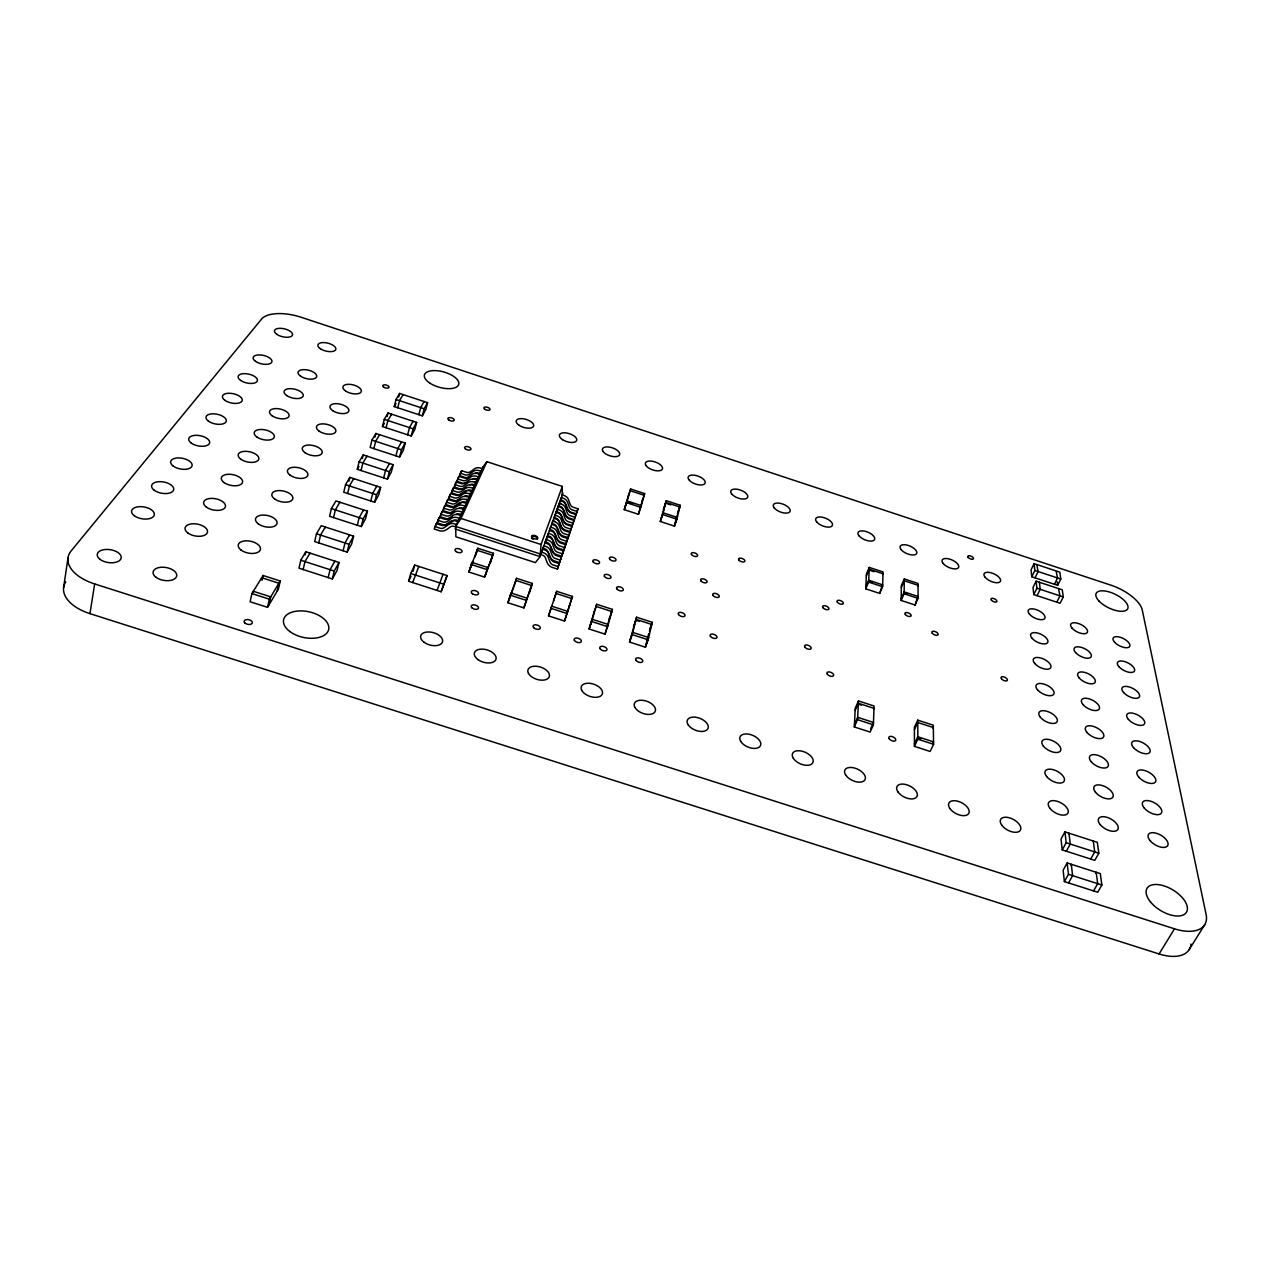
<?xml version="1.0" encoding="UTF-8"?>
<svg xmlns="http://www.w3.org/2000/svg" width="1270" height="1270" viewBox="0 0 1270 1270"><rect width="100%" height="100%" fill="white"/><g stroke="black" fill="none" stroke-linecap="round" stroke-linejoin="round"><path stroke-width="1.5" d="M914.416 746.363L914.416 727.265L917.765 720.153L933.291 725.186L933.593 744.283L930.148 751.443L914.416 746.363L917.829 739.188L917.765 720.153M901.16 600.456L904.145 593.773L904.288 578.929L918.051 583.454L918.099 598.345L915.083 605.028L901.16 600.456L901.351 585.565L904.288 578.929M562.308 486.426L541.036 544.497L540.083 556.609L535.4 562.626L455.882 536.781L455.692 526.431L482.917 466.963L486.918 461.693L562.308 486.426L562.213 495.586M882.618 586.708L883.063 571.944L869.267 567.42L866.41 574.088L865.727 588.836L879.697 593.423L882.618 586.708L868.632 582.12L869.267 567.42M879.697 593.423L881.602 587.327M873.411 724.837L874.046 705.993L858.456 700.945L855.25 708.136L854.313 726.964L870.109 732.06L873.411 724.837L857.567 719.709L858.456 700.945M63.595 587.661L67.977 558.038M89.948 613.648L94.663 583.946A42.529 23.05 8.4 0 1 71.12 550.958L261.604 319.04A32.306 14.081 13.4 0 1 300.99 317.214L1110.901 585.168A31.226 13.367 26 0 1 1142.238 609.949L1206.103 914.432A41.053 21.368 31.4 0 1 1174.512 928.815L1159.081 953.96L89.948 613.648A42.085 23.336 8 0 1 65.77 581.835M251.889 593.582L250.126 601.758L267.526 607.33L278.432 589.074L280.241 581.009L263.096 575.5L251.889 593.582L269.335 599.17L280.241 581.009M253.111 592.185L253.301 591.28L270.716 596.868L268.907 605.012M261.509 578.628L261.715 577.723L278.892 583.247L277.082 591.328M262.033 580.358L263.096 575.5M267.526 607.33L269.335 599.17M300.799 560.245L298.974 568.198L332.343 578.945L337.09 570.341L338.995 562.467L305.816 551.751L300.799 560.245L334.248 571.04L338.995 562.467M305.086 554.926L305.816 551.751M303.149 569.547L304.975 561.594L309.975 553.101L309.769 553.974M316.484 533.765L314.658 541.576L347.154 552.085L351.679 543.909L353.568 536.162L321.262 525.701L316.484 533.765L349.059 544.306L353.568 536.162M318.722 542.893L320.564 535.083L325.295 527.002L325.104 527.875M331.391 508.603L329.581 516.287L361.251 526.558L365.538 518.779L367.427 511.159L335.931 500.936L331.391 508.603L363.141 518.906L367.427 511.159M333.534 517.573L335.359 509.889L339.868 502.206L339.661 503.063M345.567 484.664L343.757 492.22L374.65 502.269L378.746 494.856L380.619 487.362L349.885 477.361L345.567 484.664L376.539 494.744L380.619 487.362M648.113 639.778L652.288 622.316L636.603 617.22L629.539 642.064L645.43 647.208L648.113 639.778L632.19 634.619L636.603 617.22M676.91 519.208L680.228 505.285L666.242 500.682L660.289 521.478L674.449 526.129L676.91 519.208L662.718 514.54L666.242 500.682M348.996 481.124L349.885 477.361M347.631 493.474L349.44 485.918L353.743 478.615L353.536 479.441M328.168 577.612L330.073 569.69L334.851 561.134L334.645 562.007M645.43 647.208L648.668 633.714M674.449 526.129L676.958 515.62M677.386 513.874L680.228 505.285M357.283 469.297L359.077 461.851L363.204 454.898L393.192 464.693L391.319 472.075L387.429 479.123L357.283 469.297L358.934 466.503M332.343 578.945L334.248 571.04M362.299 458.597L363.204 454.898M361.045 470.519L362.855 463.09L366.951 456.12L366.744 456.946M343.106 550.767L344.995 542.989L349.536 534.861L349.329 535.718M371.951 440.103L370.173 447.437L399.605 457.057L403.336 450.326L405.178 443.055L375.888 433.467L371.951 440.103L401.463 449.77L405.178 443.055M374.999 437.102L375.888 433.467M347.154 552.085L349.059 544.306M373.856 448.643L375.65 441.309L379.555 434.657M357.299 525.272L359.172 517.62L363.506 509.889L363.284 510.731M382.476 426.561L384.254 419.338L388.017 413.004L416.639 422.402L414.798 429.546L411.242 435.991L382.476 426.561L384.365 423.37M387.128 416.592L388.017 413.004M361.251 526.558L363.141 518.906M386.08 427.736L387.858 420.529L391.589 414.179L391.398 414.972M370.792 501.015L372.666 493.474L376.777 486.124L376.571 486.95M394.24 406.606L396.002 399.51L399.605 393.43L427.577 402.653L425.752 409.686L422.354 415.846L394.24 406.606L396.034 403.542M398.716 396.97L399.605 393.43M397.764 407.749L399.526 400.669L403.098 394.589L402.907 395.367M374.65 502.269L376.539 494.744M383.667 477.901L385.524 470.487L389.445 463.471L389.239 464.296M387.429 479.123L389.303 471.726L393.192 464.693M395.938 455.851L397.78 448.564L401.526 441.865L401.32 442.674M399.605 457.057L401.463 449.77M407.654 434.816L409.48 427.625L413.052 421.227L412.861 422.021M411.242 435.991L413.083 428.8L416.639 422.402M418.846 414.687L420.672 407.622L424.085 401.495L423.878 402.288M422.354 415.846L424.18 408.781L427.577 402.653M408.607 581.247L410.686 573.516L414.734 565.086L447.088 575.564L441.134 591.756L408.607 581.247L411.036 576.183M413.067 571.262L414.734 565.086M412.686 582.565L418.782 566.404L418.544 567.261M434.911 526.542L434.229 529.034L440.023 530.908A8.858 7.477 24.7 0 0 446.532 529.622L450.548 526.78A3.81 3.207 24.1 0 1 453.946 526.367L455.867 527.002L456.581 524.494L454.104 523.716A6.858 5.794 24.1 0 0 448.929 524.335L444.214 527.653A5.794 4.889 24.7 0 1 440.626 528.368L434.911 526.542L436.293 523.653L441.992 525.478A5.779 4.874 24.8 0 0 445.564 524.78L450.263 521.462A6.842 5.794 24.1 0 1 455.422 520.843L457.898 521.621M435.61 526.145L436.293 523.653M447.516 524.383A8.795 7.445 24.8 0 1 442.96 524.685L437.197 522.811L437.88 520.319L439.245 517.493L444.913 519.303A5.731 4.858 24.9 0 0 448.453 518.589L453.136 515.287A6.81 5.763 24.2 0 1 458.264 514.667L460.724 515.445M439.245 517.493L437.197 522.811M450.39 518.223A8.747 7.414 24.9 0 1 445.865 518.525L440.134 516.668L440.817 514.191L442.166 511.397L447.786 513.191A5.699 4.842 25 0 0 451.326 512.493L455.978 509.191A6.763 5.747 24.3 0 1 461.073 508.572L463.502 509.349M442.166 511.397L440.134 516.668M451.612 512.524A8.684 7.382 25 0 1 448.723 512.461L443.039 510.603L443.722 508.143L445.04 505.365L450.644 507.159A5.667 4.81 25.1 0 0 454.152 506.46L458.772 503.174A6.715 5.715 24.4 0 1 463.836 502.555L466.265 503.333M445.04 505.365L443.039 510.603M455.501 506.301A8.636 7.35 25.1 0 1 451.564 506.444L445.897 504.603L446.58 502.158L447.881 499.412L453.453 501.19A5.636 4.794 25.1 0 0 456.946 500.491L461.55 497.237A6.683 5.699 24.5 0 1 466.582 496.618L468.995 497.38M447.881 499.412L445.897 504.603M459.295 500.015A8.588 7.318 25.2 0 1 454.358 500.523L448.739 498.681L449.405 496.237L450.691 493.538L456.232 495.316A5.604 4.778 25.2 0 0 459.692 494.617L464.28 491.363A6.636 5.667 24.6 0 1 469.281 490.728L471.678 491.506M450.691 493.538L448.739 498.681M461.534 494.347A8.541 7.302 25.3 0 1 457.121 494.665L451.533 492.839L452.199 490.411L453.485 487.728L458.978 489.49A5.556 4.762 25.3 0 0 462.423 488.791L466.979 485.553A6.604 5.651 24.7 0 1 471.964 484.934L474.345 485.696M453.485 487.728L451.533 492.839M464.233 488.569A8.477 7.271 25.4 0 1 459.835 488.871L454.295 487.061L454.962 484.632L456.216 481.997L461.693 483.743A5.524 4.747 25.5 0 0 465.122 483.044L469.646 479.822A6.556 5.636 24.8 0 1 474.599 479.203L476.964 479.949M456.216 481.997L454.295 487.061M466.916 482.838A8.43 7.239 25.5 0 1 462.534 483.156L457.025 481.346L457.692 478.933L458.93 476.329L464.36 478.06A5.493 4.731 25.6 0 0 467.773 477.377L472.281 474.154A6.525 5.604 24.9 0 1 477.218 473.535L479.568 474.281M458.93 476.329L457.025 481.346M469.043 477.345A8.382 7.207 25.6 0 1 465.201 477.488L459.724 475.694L460.391 473.297L461.613 470.725L467.011 472.456A5.461 4.699 25.7 0 0 470.408 471.757L474.901 468.551A6.477 5.588 25 0 1 479.79 467.931L482.124 468.678M461.613 470.725L459.724 475.694M437.07 590.455L443.039 574.246M594.201 611.711L589.105 628.999L605.044 634.143L609.87 616.791M628.301 495.903L624.253 509.667L638.445 514.318L642.303 500.491M612.426 609.378L607.616 626.666L591.645 621.49L596.709 604.282L612.426 609.378L610.521 614.95M644.652 493.601L640.826 507.365L626.602 502.698L630.634 488.982L644.652 493.601L642.08 501.428M441.134 591.756L447.088 575.564M482.235 469.376L482.917 466.963M468.773 571.976L477.837 548.259L493.458 553.323L484.6 577.104L468.773 571.976L473.329 561.229M469.646 569.913L471.821 562.356L487.664 567.484L485.442 575.04M475.059 556.927L476.996 550.243L492.649 555.323L490.426 562.816M476.202 553.879L477.837 548.259M484.6 577.104L493.458 553.323M507.873 602.742L516.557 578.294L532.368 583.422L523.907 607.917L507.873 602.742L513.731 587.073M508.683 600.599L511.016 593.011L527.05 598.202L523.907 607.917M514.255 585.819L516.557 578.294M529.272 593.026L531.622 585.518L515.779 580.374M557.403 569.071L558.197 566.611L552.529 564.737A5.731 4.874 19 0 1 549.989 562.054L547.91 556.546A6.81 5.794 19.7 0 0 544.02 552.974L541.56 552.164L540.798 554.625L542.719 555.26A3.778 3.207 19.7 0 1 545.274 557.593L547.021 562.308A8.763 7.461 19 0 0 551.656 567.198L557.403 569.071L559.213 563.642L553.561 561.769A5.715 4.874 19 0 1 551.037 559.086L548.957 553.593A6.795 5.779 19.7 0 0 545.084 550.021L542.639 549.211M558.419 566.087L559.213 563.642M559.61 562.626L560.387 560.181L554.768 558.324A5.699 4.858 19.1 0 1 552.244 555.641L550.18 550.164A6.763 5.763 19.7 0 0 546.306 546.608L543.878 545.798L543.1 548.259L545.02 548.878A3.746 3.191 19.7 0 1 547.561 551.212L549.291 555.895A8.7 7.429 19.1 0 0 553.895 560.769L559.61 562.626L561.388 557.244L555.784 555.387A5.683 4.858 19.1 0 1 553.275 552.72L551.212 547.243A6.747 5.763 19.7 0 0 547.354 543.703L544.925 542.893M560.61 559.673L561.388 557.244M551.736 550.069A8.652 7.398 19.1 0 0 556.101 554.418L561.784 556.26L562.562 553.831L556.974 551.99A5.651 4.842 19.1 0 1 554.466 549.323L552.418 543.846A6.731 5.747 19.8 0 0 548.577 540.322L546.148 539.512L545.386 541.957L547.291 542.576A3.731 3.191 19.8 0 1 549.815 544.894L551.529 549.561M562.769 553.355L563.547 550.926L557.975 549.084A5.636 4.826 19.1 0 1 555.482 546.417L553.45 540.972A6.699 5.731 19.8 0 0 549.608 537.448L547.195 536.639M564.531 621.046L567.69 611.362L551.704 606.187L548.545 615.886L564.531 621.046L570.008 603.885M548.545 615.886L556.689 591.312L572.452 596.424L567.007 613.521L550.974 608.346M554.466 544.782A8.604 7.366 19.2 0 0 558.292 548.148L563.928 549.989L564.706 547.561L559.149 545.719A5.62 4.826 19.2 0 1 556.657 543.068L554.625 537.623A6.683 5.731 19.8 0 0 550.815 534.114L548.402 533.305L547.64 535.75L549.529 536.369A3.699 3.175 19.8 0 1 552.037 538.67L553.736 543.322A8.604 7.366 19.2 0 0 554.18 544.306M564.912 547.116L565.69 544.687L560.149 542.861A5.604 4.81 19.2 0 1 557.657 540.21L555.641 534.781A6.667 5.715 19.9 0 0 551.831 531.273L549.434 530.463M566.055 543.782L566.817 541.369L561.308 539.528A5.588 4.794 19.2 0 1 558.832 536.892L556.816 531.479A6.636 5.699 19.9 0 0 553.021 527.971L550.624 527.177L549.862 529.606L551.751 530.209A3.683 3.159 19.9 0 1 554.244 532.511L555.927 537.146A8.541 7.35 19.2 0 0 560.435 541.941L566.055 543.782L567.785 538.528L562.467 536.797A5.572 4.794 19.2 0 1 559.816 534.067L557.816 528.653A6.62 5.683 19.9 0 0 554.038 525.161L551.64 524.367M567.023 540.941L567.785 538.528M558.086 531.035A8.493 7.318 19.3 0 0 562.562 535.829L568.15 537.639L568.912 535.241L563.436 533.416A5.556 4.778 19.3 0 1 560.975 530.781L558.975 525.399A6.604 5.683 20 0 0 555.196 521.906L552.831 521.113L552.069 523.542L553.942 524.145A3.667 3.143 20 0 1 556.419 526.431L557.53 529.511M569.103 534.845L569.865 532.447L564.404 530.622A5.54 4.778 19.3 0 1 561.943 528.003L559.959 522.621A6.588 5.667 20 0 0 556.197 519.128L553.831 518.35M560.657 525.986A8.445 7.287 19.3 0 0 564.674 529.78L570.214 531.59L570.976 529.193L565.531 527.383A5.524 4.762 19.3 0 1 563.086 524.764L561.102 519.382A6.556 5.651 20 0 0 557.355 515.922L555.006 515.128L554.244 517.541L556.101 518.144A3.635 3.143 20 0 1 558.562 520.43L560.229 525.018M571.167 528.812L571.929 526.431L566.499 524.621A5.509 4.762 19.4 0 1 564.055 522.002L562.086 516.636A6.54 5.651 20 0 0 558.34 513.175L555.99 512.397M563.324 520.938A8.398 7.255 19.4 0 0 566.753 523.796L572.262 525.605L573.024 523.208L567.611 521.414A5.493 4.747 19.4 0 1 565.182 518.811L563.213 513.461A6.525 5.636 20.1 0 0 559.498 510L557.149 509.222L556.387 511.619L558.228 512.223A3.619 3.127 20.1 0 1 560.673 514.493L562.324 519.065A8.398 7.255 19.4 0 0 562.769 520.033M573.199 522.859L573.961 520.478L568.563 518.684A5.477 4.731 19.4 0 1 566.134 516.08L564.182 510.746A6.509 5.62 20.1 0 0 560.467 507.301L558.133 506.508M564.61 513.651A8.35 7.223 19.5 0 0 568.801 517.89L574.278 519.684L575.04 517.303L569.658 515.509A5.461 4.731 19.5 0 1 567.245 512.921L565.293 507.587A6.493 5.62 20.1 0 0 561.594 504.158L559.26 503.364L558.514 505.762L560.34 506.365A3.588 3.111 20.1 0 1 562.769 508.619L564.42 513.175M575.215 516.969L575.961 514.604L570.595 512.81A5.445 4.715 19.5 0 1 568.182 510.222L566.245 504.904A6.461 5.604 20.2 0 0 562.562 501.475L560.229 500.697M567.166 508.778A8.303 7.207 19.5 0 0 570.833 512.048L576.278 513.842L577.04 511.477L571.69 509.683A5.429 4.715 19.5 0 1 569.293 507.095L567.357 501.793A6.445 5.588 20.2 0 0 563.674 498.38L561.356 497.602L560.61 499.983L562.435 500.57A3.572 3.096 20.2 0 1 564.848 502.825L566.468 507.349M577.199 511.159L577.945 508.794L572.611 507.016A5.413 4.699 19.5 0 1 570.214 504.444L568.293 499.142A6.429 5.588 20.2 0 0 564.626 495.729L562.324 494.951M553.577 600.9L556.689 591.312M569.341 605.996L572.452 596.424M627.809 497.602L630.634 488.982M624.761 507.921L627.11 500.951L641.302 505.619L638.445 514.318M624.253 509.667L626.602 502.698M593.566 613.839L596.709 604.282M589.756 626.808L592.28 619.315L608.235 624.475L605.044 634.143M589.105 628.999L591.645 621.49M561.784 556.26L563.547 550.926M563.928 549.989L565.69 544.687M568.15 537.639L569.865 532.447M570.214 531.59L571.929 526.431M572.262 525.605L573.961 520.478M574.278 519.684L575.961 514.604M576.278 513.842L577.945 508.794M609.283 618.934L611.838 611.521L596.074 606.409M663.4 509.286L665.797 502.396L679.815 507L677.656 513.112M660.733 519.716L663.162 512.794L677.323 517.446L674.862 524.351M660.289 521.478L662.718 514.54M633.444 626.761L636.064 619.363L651.78 624.459L649.414 631.015M630.111 639.858L632.746 632.412L648.653 637.556L645.97 644.985M629.539 642.064L632.19 634.619M532.368 583.422L526.272 600.345L510.207 595.138M649.637 629.682L652.288 622.316M562.959 493.204L540.845 554.133L455.692 526.431L461.026 518.446L486.918 461.693M542.084 551.053L543.433 547.354M544.767 543.655L548.132 534.416M555.498 514.064L558.848 504.825M866.331 575.913L869.188 569.23L883.015 573.77L882.682 574.516M865.822 586.978L868.712 580.247L882.682 584.835L882.348 585.581M865.727 588.836L868.632 582.12M901.319 587.407L904.272 580.755L918.051 585.279L917.718 586.026M901.192 598.567L904.161 591.883L918.099 596.456L917.765 597.202M855.139 710.454L858.345 703.262L873.966 708.327L873.617 709.12M854.44 724.567L857.679 717.344L873.49 722.439L873.125 723.249M854.313 726.964L857.567 719.709M916.972 598.932L915.083 605.028M870.569 728.869L872.49 724.646M914.416 729.631L917.781 722.503L933.339 727.535L932.958 728.329M914.416 743.95L917.813 736.775L933.561 741.87L933.18 742.664M1034.082 563.642L1031.034 569.928L1031.796 576.77L1057.672 585.327L1060.799 579.041L1059.847 572.167L1034.082 563.642L1034.86 570.468L1031.796 576.77M1036.955 565.404L1038.114 571.548L1035.034 577.85M1036.098 581.168L1032.986 587.502L1033.78 594.598L1060.085 603.266L1063.276 596.932L1062.291 589.82L1036.098 581.168L1036.907 588.232L1033.78 594.598M1037.066 595.678L1040.209 589.312L1039.368 582.247M1056.275 571.802L1057.561 577.977L1054.433 584.248M1058.672 589.439L1059.99 595.836L1056.799 602.186M1064.943 831.898L1061.022 839.057L1062.228 849.916L1094.772 860.346L1098.82 853.218L1097.312 842.312L1064.943 831.898L1066.181 842.724L1062.228 849.916M1068.546 834.009L1068.991 833.199L1070.277 844.042L1066.308 851.217M1067.149 862.965L1063.133 870.204L1064.387 881.586L1097.725 892.238L1101.868 885.015L1100.296 873.585L1067.149 862.965L1068.451 874.316L1064.387 881.586M1070.848 865.092L1071.293 864.298L1072.626 875.649L1068.562 882.92M1090.708 859.044L1094.74 851.9L1093.264 841.01M1095.708 873.062L1096.153 872.268L1097.693 883.682L1093.565 890.905M1189.165 949.595L1204.738 924.703M463.407 493.395L465.995 491.538M457.914 505.174L461.836 502.364A3.715 3.159 24.4 0 1 465.153 501.967L467.042 502.571L467.741 500.11L465.328 499.348A6.699 5.699 24.4 0 0 460.264 499.967L455.66 503.237A5.651 4.81 25.1 0 1 452.152 503.936L446.58 502.158M450.771 522.462L453.422 520.557A3.778 3.207 24.2 0 1 456.787 520.16L458.724 520.779L459.422 518.287L456.962 517.509A6.826 5.779 24.2 0 0 451.818 518.128L447.119 521.43A5.747 4.858 24.8 0 1 443.563 522.145L437.88 520.319M1068.451 874.316L1101.868 885.015M94.663 583.946L1174.512 928.815M1066.181 842.724L1098.82 853.218M470.948 564.404L486.823 569.547M555.99 593.408L571.786 598.535M635.778 620.189L639.255 621.316M857.996 704.072L861.457 705.183M410.686 573.516L443.309 584.057M917.432 737.568L920.94 738.711M917.829 739.188L933.593 744.283M359.077 461.851L389.303 471.726M466.423 499.221L468.297 499.84M449.405 496.237L454.946 498.015A5.62 4.794 25.2 0 0 458.422 497.316L463.026 494.062A6.652 5.683 24.5 0 1 468.043 493.443L470.44 494.205L469.757 496.649L467.868 496.046A3.683 3.143 24.5 0 0 464.582 496.443M462.232 512.159L459.772 511.381A6.779 5.747 24.3 0 0 454.676 512L450.009 515.303A5.715 4.842 24.9 0 1 446.469 516.001L440.817 514.191M443.722 508.143L449.326 509.937A5.683 4.826 25 0 0 452.85 509.222L457.486 505.952A6.747 5.731 24.3 0 1 462.566 505.317L464.995 506.095L464.296 508.572L462.407 507.952A3.731 3.175 24.3 0 0 459.073 508.365M461.534 514.636L459.613 514.017A3.762 3.191 24.3 0 0 456.263 514.429M461.026 518.446L541.036 544.497M454.993 528.923L540.083 556.609M384.254 419.338L413.083 428.8M626.84 501.729L632.174 503.476M868.394 581.009L871.887 582.152M903.827 592.63L907.32 593.773M904.145 593.773L918.099 598.345M559.483 503.095L561.308 503.682M460.391 473.297L465.804 475.028A5.477 4.715 25.6 0 0 469.201 474.345L473.694 471.122A6.493 5.588 24.9 0 1 478.599 470.503L480.949 471.265L480.266 473.662L478.425 473.075A3.604 3.096 24.9 0 0 475.202 473.472M474.424 481.774L476.282 482.378M457.692 478.933L463.137 480.679A5.509 4.731 25.5 0 0 466.55 479.981L471.075 476.758A6.54 5.62 24.8 0 1 476.012 476.139L478.361 476.885L477.679 479.314L475.837 478.711A3.619 3.111 24.8 0 0 472.599 479.123M454.962 484.632L460.439 486.394A5.54 4.747 25.4 0 0 463.883 485.696L468.424 482.457A6.572 5.636 24.7 0 1 473.392 481.838L475.758 482.6L475.075 485.029L473.218 484.426A3.651 3.127 24.7 0 0 469.964 484.822M469.122 493.331L470.995 493.951M553.069 520.764L554.942 521.367M452.199 490.411L457.708 492.173A5.572 4.762 25.3 0 0 461.169 491.474L465.741 488.22A6.62 5.667 24.6 0 1 470.725 487.601L473.123 488.363L472.424 490.807L470.567 490.188A3.667 3.143 24.6 0 0 467.281 490.601M1036.907 588.232L1063.276 596.932M396.002 399.51L424.18 408.781M630.126 490.68L644.192 495.3M665.528 503.158L670.782 504.889M868.87 569.976L874.062 571.675M1034.86 570.468L1060.799 579.041M1057.211 581.866L1057.672 585.327M1190.371 946.991A40.656 21.654 31.8 0 1 1159.081 953.96M1190.958 944.07A40.656 21.654 31.8 0 1 1190.736 945.578M533.035 539.274A3.191 1.635 17.2 0 1 531.463 537.956M531.59 536.686A3.191 1.635 17.2 0 1 535.353 536.654A3.191 1.635 17.2 0 1 537.416 539.036M460.248 499.539A8.588 7.318 25.2 0 1 459.788 499.793M456.533 505.952A8.636 7.35 25.1 0 1 456.025 506.143M465.661 487.886A8.477 7.271 25.4 0 1 464.741 488.378M454.215 511.731A8.684 7.382 25 0 1 452.152 512.445M452.295 517.255A8.747 7.414 24.9 0 1 451.85 517.541M448.993 523.7A8.795 7.445 24.8 0 1 448.516 523.954M1150.461 901.89A23.05 11.986 31.3 0 0 1185.894 913.019A23.05 11.986 31.3 0 0 1163.955 885.857A23.05 11.986 31.3 0 0 1150.461 901.89M1098.883 600.916A17.574 7.541 26 0 0 1126.68 609.997A17.574 7.541 26 0 0 1110.186 592.233A17.574 7.541 26 0 0 1098.883 600.916M289.782 631.476A23.066 13.113 12.2 0 0 327.962 631.444A23.066 13.113 12.2 0 0 300.688 610.886A23.066 13.113 12.2 0 0 289.782 631.476M429.847 383.111A17.812 7.985 15.5 0 0 458.438 385.143A17.812 7.985 15.5 0 0 436.435 370.665A17.812 7.985 15.5 0 0 429.847 383.111M678.497 614.474A3.572 1.873 20.3 0 0 684.387 616.379A3.572 1.873 20.3 0 0 682.022 612.648A3.572 1.873 20.3 0 0 678.497 614.474M465.598 449.056A3.334 1.587 15.9 0 0 470.948 449.358A3.334 1.587 15.9 0 0 466.804 446.548A3.334 1.587 15.9 0 0 465.598 449.056M484.886 409.321A3.191 1.46 16.2 0 0 489.982 409.654A3.191 1.46 16.2 0 0 485.981 407.019A3.191 1.46 16.2 0 0 484.886 409.321M837.375 602.218A3.381 1.651 22.8 0 0 842.883 604.012A3.381 1.651 22.8 0 0 840.296 600.535A3.381 1.651 22.8 0 0 837.375 602.218M932.323 633.27A3.381 1.635 24.5 0 0 937.784 635.048A3.381 1.635 24.5 0 0 934.99 631.507A3.381 1.635 24.5 0 0 932.323 633.27M991.425 600.186A3.223 1.476 24.8 0 0 996.601 601.885A3.223 1.476 24.8 0 0 993.823 598.583A3.223 1.476 24.8 0 0 991.425 600.186M635.825 660.162A3.762 2.08 19.8 0 0 642.033 662.162A3.762 2.08 19.8 0 0 639.651 658.114A3.762 2.08 19.8 0 0 635.825 660.162M691.483 554.498A3.381 1.683 20.1 0 0 697.039 556.323A3.381 1.683 20.1 0 0 694.785 552.926A3.381 1.683 20.1 0 0 691.483 554.498M827.278 674.164A3.604 1.889 23.4 0 0 833.152 676.069A3.604 1.889 23.4 0 0 830.421 672.179A3.604 1.889 23.4 0 0 827.278 674.164M710.438 636.27A3.604 1.905 21 0 0 716.375 638.191A3.604 1.905 21 0 0 713.915 634.365A3.604 1.905 21 0 0 710.438 636.27M472.456 593.757A3.762 2.048 16 0 0 478.488 593.836A3.762 2.048 16 0 0 473.789 590.471A3.762 2.048 16 0 0 472.456 593.757M245.142 623.237A4.191 2.381 10.9 0 0 252.159 623.284A4.191 2.381 10.9 0 0 247.364 619.554A4.191 2.381 10.9 0 0 245.142 623.237M889.238 738.854A3.762 2.016 25.2 0 0 895.302 740.807A3.762 2.016 25.2 0 0 892.318 736.616A3.762 2.016 25.2 0 0 889.238 738.854M609.568 558.99A3.493 1.778 18.7 0 0 615.315 560.864A3.493 1.778 18.7 0 0 613.172 557.355A3.493 1.778 18.7 0 0 609.568 558.99M472.345 608.203A3.81 2.095 16.1 0 0 478.457 608.266A3.81 2.095 16.1 0 0 473.694 604.837A3.81 2.095 16.1 0 0 472.345 608.203M593.058 561.721A3.524 1.81 18.4 0 0 598.853 563.594A3.524 1.81 18.4 0 0 596.741 560.054A3.524 1.81 18.4 0 0 593.058 561.721M534.305 628.206A3.794 2.095 17.4 0 0 540.29 628.221A3.794 2.095 17.4 0 0 535.464 624.776A3.794 2.095 17.4 0 0 534.305 628.206M604.425 576.389A3.556 1.841 18.7 0 0 610.283 578.294A3.556 1.841 18.7 0 0 608.124 574.691A3.556 1.841 18.7 0 0 604.425 576.389M574.357 640.318A3.778 2.08 18.4 0 0 580.581 642.334A3.778 2.08 18.4 0 0 578.358 638.334A3.778 2.08 18.4 0 0 574.357 640.318M616.744 588.772A3.572 1.873 19 0 0 622.617 590.677A3.572 1.873 19 0 0 620.411 587.01A3.572 1.873 19 0 0 616.744 588.772M599.996 648.605A3.778 2.08 19 0 0 606.219 650.605A3.778 2.08 19 0 0 603.933 646.589A3.778 2.08 19 0 0 599.996 648.605M822.928 607.647A3.413 1.683 22.6 0 0 828.484 609.473A3.413 1.683 22.6 0 0 825.913 605.933A3.413 1.683 22.6 0 0 822.928 607.647M804.878 647.128A3.54 1.826 22.8 0 0 810.673 649.018A3.54 1.826 22.8 0 0 808.037 645.239A3.54 1.826 22.8 0 0 804.878 647.128M712.946 595.376A3.477 1.778 20.8 0 0 718.677 597.233A3.477 1.778 20.8 0 0 716.296 593.646A3.477 1.778 20.8 0 0 712.946 595.376M1001.522 678.878A3.477 1.683 25.9 0 0 1007.078 680.688A3.477 1.683 25.9 0 0 1004.078 676.973A3.477 1.683 25.9 0 0 1001.522 678.878M700.818 580.787A3.445 1.746 20.4 0 0 706.485 582.628A3.445 1.746 20.4 0 0 704.167 579.104A3.445 1.746 20.4 0 0 700.818 580.787M738.838 559.991A3.35 1.635 20.9 0 0 744.331 561.784A3.35 1.635 20.9 0 0 741.997 558.419A3.35 1.635 20.9 0 0 738.838 559.991M905.335 614.505A3.35 1.619 23.9 0 0 910.765 616.267A3.35 1.619 23.9 0 0 908.066 612.807A3.35 1.619 23.9 0 0 905.335 614.505M456.12 551.593A3.667 1.921 15.7 0 0 462.01 551.751A3.667 1.921 15.7 0 0 457.47 548.529A3.667 1.921 15.7 0 0 456.12 551.593M968.184 557.419A3.111 1.381 24 0 0 973.201 559.07A3.111 1.381 24 0 0 970.566 555.974A3.111 1.381 24 0 0 968.184 557.419M448.881 420.021A3.27 1.524 15.6 0 0 454.152 420.354A3.27 1.524 15.6 0 0 450.104 417.624A3.27 1.524 15.6 0 0 448.881 420.021M383.651 387.128A3.27 1.492 14.6 0 0 388.969 387.509A3.27 1.492 14.6 0 0 385.032 384.842A3.27 1.492 14.6 0 0 383.651 387.128M155.845 577.167A11.954 6.54 9.4 0 0 176.038 577.485A11.954 6.54 9.4 0 0 162.83 567.214A11.954 6.54 9.4 0 0 155.845 577.167M99.87 559.244A12.081 6.509 8.4 0 0 120.412 559.657A12.081 6.509 8.4 0 0 107.394 549.434A12.081 6.509 8.4 0 0 99.87 559.244M320.389 348.742A9.239 4.08 13.8 0 0 335.55 349.964A9.239 4.08 13.8 0 0 324.691 342.63A9.239 4.08 13.8 0 0 320.389 348.742M276.828 334.375A9.303 4.08 13.2 0 0 292.195 335.645A9.303 4.08 13.2 0 0 281.448 328.358A9.303 4.08 13.2 0 0 276.828 334.375M1150.112 840.645A11.128 5.588 30.1 0 0 1167.336 846.137A11.128 5.588 30.1 0 0 1156.811 833.39A11.128 5.588 30.1 0 0 1150.112 840.645M1100.138 824.532A11.065 5.651 29.4 0 0 1117.409 830.056A11.065 5.651 29.4 0 0 1107.234 817.404A11.065 5.651 29.4 0 0 1100.138 824.532M1144.286 808.085A10.811 5.334 29.5 0 0 1161.082 813.467A10.811 5.334 29.5 0 0 1150.858 801.259A10.811 5.334 29.5 0 0 1144.286 808.085M1095.534 792.321A10.763 5.397 28.7 0 0 1112.393 797.735A10.763 5.397 28.7 0 0 1102.503 785.606A10.763 5.397 28.7 0 0 1095.534 792.321M1138.745 777.097A10.525 5.096 28.9 0 0 1155.128 782.383A10.525 5.096 28.9 0 0 1145.207 770.668A10.525 5.096 28.9 0 0 1138.745 777.097M1091.152 761.667A10.477 5.159 28.2 0 0 1107.615 766.969A10.477 5.159 28.2 0 0 1097.994 755.348A10.477 5.159 28.2 0 0 1091.152 761.667M1133.459 747.57A10.255 4.874 28.4 0 0 1149.477 752.745A10.255 4.874 28.4 0 0 1139.809 741.521A10.255 4.874 28.4 0 0 1133.459 747.57M1086.993 732.457A10.208 4.921 27.7 0 0 1103.059 737.648A10.208 4.921 27.7 0 0 1093.692 726.503A10.208 4.921 27.7 0 0 1086.993 732.457M1128.411 719.407A9.985 4.667 27.9 0 0 1144.064 724.471A9.985 4.667 27.9 0 0 1134.666 713.692A9.985 4.667 27.9 0 0 1128.411 719.407M1083.008 704.596A9.954 4.715 27.2 0 0 1098.709 709.676A9.954 4.715 27.2 0 0 1089.596 698.976A9.954 4.715 27.2 0 0 1083.008 704.596M1123.601 692.515A9.747 4.461 27.4 0 0 1138.904 697.484A9.747 4.461 27.4 0 0 1129.744 687.118A9.747 4.461 27.4 0 0 1123.601 692.515M1079.214 677.989A9.7 4.508 26.8 0 0 1094.565 682.974A9.7 4.508 26.8 0 0 1085.675 672.687A9.7 4.508 26.8 0 0 1079.214 677.989M1118.997 666.798A9.509 4.286 27 0 0 1133.967 671.671A9.509 4.286 27 0 0 1125.029 661.686A9.509 4.286 27 0 0 1118.997 666.798M1075.579 652.558A9.477 4.318 26.4 0 0 1090.597 657.447A9.477 4.318 26.4 0 0 1081.929 647.541A9.477 4.318 26.4 0 0 1075.579 652.558M1114.584 642.191A9.287 4.112 26.6 0 0 1129.236 646.986A9.287 4.112 26.6 0 0 1120.537 637.365A9.287 4.112 26.6 0 0 1114.584 642.191M1072.102 628.221A9.255 4.143 26 0 0 1086.803 633.016A9.255 4.143 26 0 0 1078.341 623.475A9.255 4.143 26 0 0 1072.102 628.221M241.094 550.085A11.319 6.048 11.4 0 0 259.985 550.529A11.319 6.048 11.4 0 0 247.015 540.814A11.319 6.048 11.4 0 0 241.094 550.085M258.302 523.875A11.001 5.763 11.9 0 0 276.622 524.431A11.001 5.763 11.9 0 0 263.922 515.064A11.001 5.763 11.9 0 0 258.302 523.875M274.653 498.967A10.716 5.477 12.3 0 0 292.433 499.634A10.716 5.477 12.3 0 0 280.003 490.585A10.716 5.477 12.3 0 0 274.653 498.967M290.211 475.266A10.446 5.223 12.7 0 0 307.499 476.028A10.446 5.223 12.7 0 0 295.291 467.281A10.446 5.223 12.7 0 0 290.211 475.266M305.022 452.692A10.192 4.985 13.1 0 0 321.834 453.533A10.192 4.985 13.1 0 0 309.88 445.072A10.192 4.985 13.1 0 0 305.022 452.692M319.151 431.165A9.954 4.762 13.5 0 0 335.518 432.086A9.954 4.762 13.5 0 0 323.786 423.894A9.954 4.762 13.5 0 0 319.151 431.165M332.645 410.607A9.716 4.556 13.8 0 0 348.567 411.607A9.716 4.556 13.8 0 0 337.058 403.669A9.716 4.556 13.8 0 0 332.645 410.607M345.535 390.969A9.493 4.366 14.1 0 0 361.061 392.033A9.493 4.366 14.1 0 0 349.758 384.334A9.493 4.366 14.1 0 0 345.535 390.969M187.738 532.892A11.414 6.032 10.4 0 0 206.931 533.432A11.414 6.032 10.4 0 0 194.135 523.764A11.414 6.032 10.4 0 0 187.738 532.892M206.343 507.079A11.112 5.731 11 0 0 224.949 507.714A11.112 5.731 11 0 0 212.423 498.396A11.112 5.731 11 0 0 206.343 507.079M224.012 482.536A10.811 5.461 11.5 0 0 242.078 483.283A10.811 5.461 11.5 0 0 229.806 474.281A10.811 5.461 11.5 0 0 224.012 482.536M240.824 459.2A10.541 5.207 11.9 0 0 258.381 460.042A10.541 5.207 11.9 0 0 246.332 451.342A10.541 5.207 11.9 0 0 240.824 459.2M256.842 436.975A10.271 4.969 12.3 0 0 273.907 437.896A10.271 4.969 12.3 0 0 262.096 429.482A10.271 4.969 12.3 0 0 256.842 436.975M272.113 415.766A10.017 4.747 12.7 0 0 288.703 416.766A10.017 4.747 12.7 0 0 277.13 408.622A10.017 4.747 12.7 0 0 272.113 415.766M286.687 395.541A9.779 4.54 13.1 0 0 302.847 396.605A9.779 4.54 13.1 0 0 291.481 388.699A9.779 4.54 13.1 0 0 286.687 395.541M300.625 376.206A9.557 4.35 13.4 0 0 316.357 377.333A9.557 4.35 13.4 0 0 305.197 369.665A9.557 4.35 13.4 0 0 300.625 376.206M134.175 515.652A11.525 6.001 9.5 0 0 153.67 516.271A11.525 6.001 9.5 0 0 141.081 506.651A11.525 6.001 9.5 0 0 134.175 515.652M154.178 490.22A11.208 5.715 10.1 0 0 173.085 490.95A11.208 5.715 10.1 0 0 160.734 481.663A11.208 5.715 10.1 0 0 154.178 490.22M173.196 466.058A10.906 5.445 10.7 0 0 191.532 466.9A10.906 5.445 10.7 0 0 179.435 457.93A10.906 5.445 10.7 0 0 173.196 466.058M191.278 443.087A10.62 5.191 11.1 0 0 209.09 444.008A10.62 5.191 11.1 0 0 197.215 435.34A10.62 5.191 11.1 0 0 191.278 443.087M208.502 421.195A10.35 4.953 11.6 0 0 225.806 422.196A10.35 4.953 11.6 0 0 214.154 413.829A10.35 4.953 11.6 0 0 208.502 421.195M224.917 400.336A10.097 4.731 12 0 0 241.76 401.399A10.097 4.731 12 0 0 230.315 393.303A10.097 4.731 12 0 0 224.917 400.336M240.586 380.413A9.858 4.524 12.4 0 0 256.984 381.556A9.858 4.524 12.4 0 0 245.745 373.697A9.858 4.524 12.4 0 0 240.586 380.413M255.572 361.378A9.62 4.334 12.7 0 0 271.526 362.585A9.62 4.334 12.7 0 0 260.493 354.949A9.62 4.334 12.7 0 0 255.572 361.378M424.069 642.271A11.303 6.413 15.1 0 0 442.373 642.239A11.303 6.413 15.1 0 0 428.419 631.968A11.303 6.413 15.1 0 0 424.069 642.271M519.208 425.355A9.112 4.191 16.9 0 0 533.591 426.244A9.112 4.191 16.9 0 0 522.033 418.64A9.112 4.191 16.9 0 0 519.208 425.355M1049.972 808.371A11.001 5.715 28.5 0 0 1067.324 813.911A11.001 5.715 28.5 0 0 1057.481 801.354A11.001 5.715 28.5 0 0 1049.972 808.371M477.949 659.574A11.239 6.413 16.4 0 0 495.935 659.447A11.239 6.413 16.4 0 0 481.806 649.113A11.239 6.413 16.4 0 0 477.949 659.574M562.499 439.626A9.065 4.191 17.6 0 0 576.675 440.452A9.065 4.191 17.6 0 0 565.007 432.816A9.065 4.191 17.6 0 0 562.499 439.626M1046.623 776.51A10.7 5.445 28 0 0 1063.53 781.939A10.7 5.445 28 0 0 1053.973 769.906A10.7 5.445 28 0 0 1046.623 776.51M528.431 673.306A11.192 6.413 17.7 0 0 546.91 679.196A11.192 6.413 17.7 0 0 540.575 667.083A11.192 6.413 17.7 0 0 528.431 673.306M602.98 451.358A9.033 4.175 18.3 0 0 617.855 456.232A9.033 4.175 18.3 0 0 612.315 447.818A9.033 4.175 18.3 0 0 602.98 451.358M1043.416 746.173A10.43 5.207 27.4 0 0 1059.926 751.491A10.43 5.207 27.4 0 0 1050.623 739.966A10.43 5.207 27.4 0 0 1043.416 746.173M581.803 690.451A11.16 6.398 19 0 0 600.218 696.309A11.16 6.398 19 0 0 593.503 684.101A11.16 6.398 19 0 0 581.803 690.451M645.97 465.534A9.017 4.175 19 0 0 660.797 470.392A9.017 4.175 19 0 0 655.003 461.899A9.017 4.175 19 0 0 645.97 465.534M1040.368 717.296A10.16 4.969 27 0 0 1056.497 722.503A10.16 4.969 27 0 0 1047.432 711.438A10.16 4.969 27 0 0 1040.368 717.296M635 707.533A11.128 6.382 20.2 0 0 653.336 713.375A11.128 6.382 20.2 0 0 646.224 701.056A11.128 6.382 20.2 0 0 635 707.533M688.816 479.647A9.001 4.159 19.7 0 0 703.596 484.505A9.001 4.159 19.7 0 0 697.547 475.933A9.001 4.159 19.7 0 0 688.816 479.647M1037.463 689.737A9.906 4.747 26.5 0 0 1053.211 694.833A9.906 4.747 26.5 0 0 1044.384 684.212A9.906 4.747 26.5 0 0 1037.463 689.737M687.991 724.551A11.128 6.35 21.5 0 0 706.263 730.361A11.128 6.35 21.5 0 0 698.77 717.931A11.128 6.35 21.5 0 0 687.991 724.551M731.536 493.744A8.985 4.143 20.4 0 0 746.284 498.57A8.985 4.143 20.4 0 0 739.981 489.934A8.985 4.143 20.4 0 0 731.536 493.744M1034.685 663.416A9.668 4.54 26.1 0 0 1050.084 668.417A9.668 4.54 26.1 0 0 1041.463 658.209A9.668 4.54 26.1 0 0 1034.685 663.416M740.791 741.505A11.112 6.318 22.8 0 0 758.984 747.284A11.112 6.318 22.8 0 0 751.11 734.758A11.112 6.318 22.8 0 0 740.791 741.505M774.128 507.778A8.969 4.127 21.2 0 0 788.829 512.588A8.969 4.127 21.2 0 0 782.272 503.888A8.969 4.127 21.2 0 0 774.128 507.778M1032.034 638.27A9.446 4.35 25.8 0 0 1047.099 643.176A9.446 4.35 25.8 0 0 1038.685 633.349A9.446 4.35 25.8 0 0 1032.034 638.27M793.385 758.38A11.128 6.271 24 0 0 811.53 764.159A11.128 6.271 24 0 0 803.259 751.522A11.128 6.271 24 0 0 793.385 758.38M816.594 521.779A8.969 4.112 21.9 0 0 831.247 526.574A8.969 4.112 21.9 0 0 824.452 517.795A8.969 4.112 21.9 0 0 816.594 521.779M1029.494 614.204A9.239 4.175 25.4 0 0 1044.226 619.014A9.239 4.175 25.4 0 0 1036.018 609.552A9.239 4.175 25.4 0 0 1029.494 614.204M845.804 775.208A11.144 6.223 25.1 0 0 863.87 780.971A11.144 6.223 25.1 0 0 855.218 768.223A11.144 6.223 25.1 0 0 845.804 775.208M858.949 535.734A8.969 4.096 22.5 0 0 873.554 540.528A8.969 4.096 22.5 0 0 866.505 531.67A8.969 4.096 22.5 0 0 858.949 535.734M898.017 791.988A11.176 6.175 26.3 0 0 916.003 797.703A11.176 6.175 26.3 0 0 907.002 784.86A11.176 6.175 26.3 0 0 898.017 791.988M901.16 549.656A8.985 4.08 23.2 0 0 915.718 554.418A8.985 4.08 23.2 0 0 908.431 545.497A8.985 4.08 23.2 0 0 901.16 549.656M950.039 808.688A11.208 6.128 27.3 0 0 967.962 814.387A11.208 6.128 27.3 0 0 958.58 801.449A11.208 6.128 27.3 0 0 950.039 808.688M943.245 563.531A8.985 4.048 23.9 0 0 957.77 568.293A8.985 4.048 23.9 0 0 950.23 559.292A8.985 4.048 23.9 0 0 943.245 563.531M1001.871 825.325A11.255 6.064 28.3 0 0 1019.731 831.009A11.255 6.064 28.3 0 0 1009.983 817.975A11.255 6.064 28.3 0 0 1001.871 825.325M985.218 577.358A9.001 4.032 24.5 0 0 999.696 582.105A9.001 4.032 24.5 0 0 991.918 573.04A9.001 4.032 24.5 0 0 985.218 577.358M532.638 538.004A3.207 1.635 17.2 0 0 537.702 538.163A3.207 1.635 17.2 0 0 533.622 535.353A3.207 1.635 17.2 0 0 532.638 538.004"/></g></svg>
